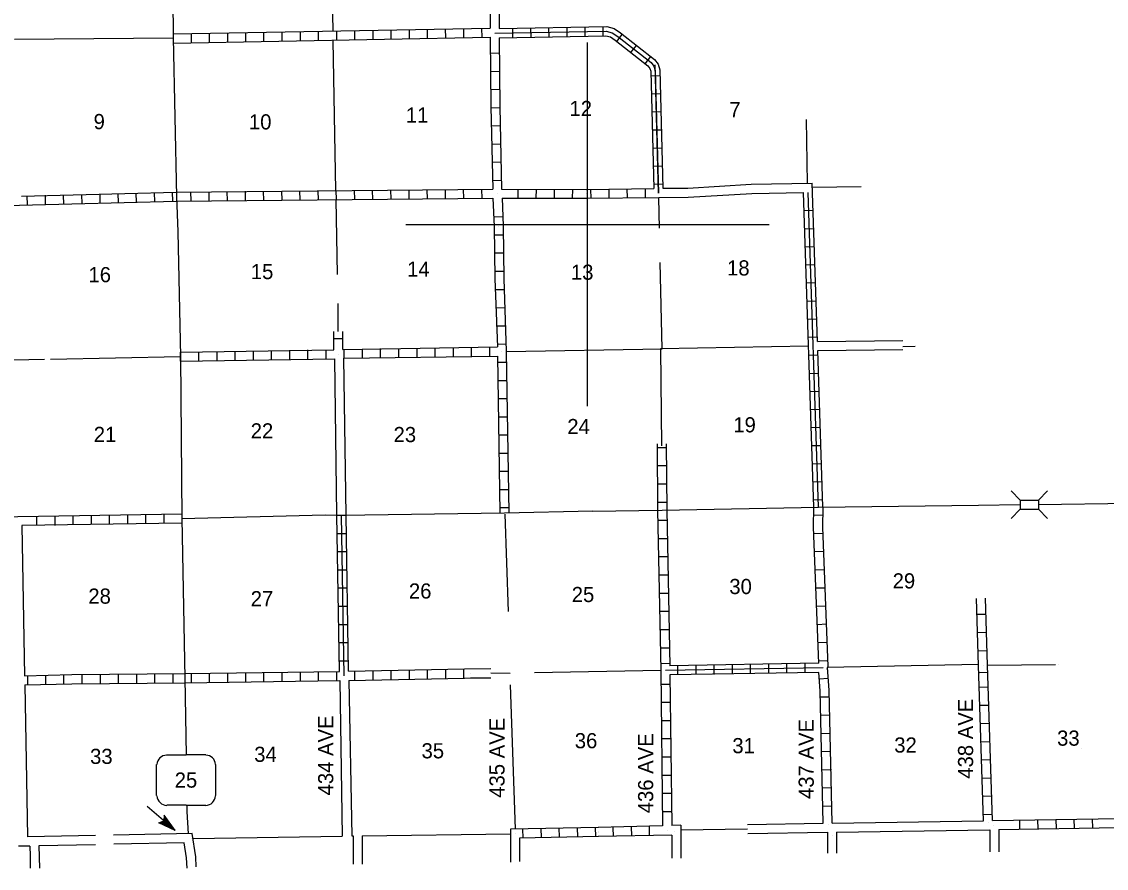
# Model space of a CAD drawing. Extents: x 1817418 to 2236108, y 15985408 to 16412015.
# Drawn here: x 2014650 to 2050448, y 16057292 to 16085211 of the extents above; entities that cross this region are included whole.
import ezdxf

# ---------------------------------------------------------------- set-up
doc = ezdxf.new("R2010")
doc.units = 0
for name, color, linetype in [('L1', 7, 'Continuous'), ('L11', 7, 'Continuous'), ('L13', 7, 'Continuous'), ('L14', 7, 'Continuous'), ('L18', 7, 'Continuous'), ('L28', 7, 'Continuous'), ('L3', 7, 'Continuous'), ('L30', 7, 'Continuous'), ('L4', 7, 'Continuous'), ('L52', 7, 'Continuous'), ('L8', 7, 'Continuous')]:
    doc.layers.add(name, color=color, linetype=linetype)

msp = doc.modelspace()

# ---------------------------------------------------------------- linework, layer by layer
at = {"layer": 'L1'}
for p, q in [((2033322, 16072529), (2033322, 16084525)), ((2027324, 16078526), (2039320, 16078527)), ((2033322, 16078527), (2033322, 16078527))]:
    msp.add_line(p, q, dxfattribs=at)
at = {"layer": 'L11'}
for p, q in [((2040915, 16074663), (2043728, 16074701)), ((2040925, 16074363), (2043728, 16074401)), ((2029266, 16063866), (2030136, 16063882)), ((2029263, 16063564), (2029462, 16063568)), ((2029462, 16063568), (2030139, 16063568)), ((2020280, 16058436), (2017679, 16058382)), ((2017082, 16058370), (2014837, 16058324)), ((2017088, 16058070), (2015217, 16058031)), ((2020016, 16058130), (2017686, 16058082)), ((2014922, 16058025), (2014547, 16058018))]:
    msp.add_line(p, q, dxfattribs=at)
for points in [[(2035814, 16079720), (2036632, 16079725), (2038728, 16079852), (2040743, 16079883)], [(2035682, 16079409), (2036648, 16079424), (2038744, 16079551), (2040453, 16079578)], [(2025054, 16068933), (2024980, 16074091)], [(2025355, 16068933), (2025281, 16074112)], [(2014658, 16068595), (2014737, 16063642)], [(2025148, 16063482), (2025230, 16058349)], [(2025449, 16063487), (2025542, 16058360)], [(2014758, 16063341), (2014837, 16058324)], [(2038608, 16058740), (2041104, 16058779)], [(2041405, 16058784), (2046395, 16058858)], [(2038613, 16058440), (2041247, 16058481)], [(2041548, 16058487), (2046601, 16058561)]]:
    msp.add_lwpolyline(points, dxfattribs=at)
at = {"layer": 'L13'}
for p, q in [((2024932, 16084900), (2024837, 16089879)), ((2025022, 16079646), (2024932, 16084593)), ((2040591, 16079880), (2040554, 16081984)), ((2042354, 16079770), (2040748, 16079741)), ((2025075, 16076879), (2025033, 16079345)), ((2035698, 16078400), (2035682, 16079408)), ((2035784, 16074424), (2035724, 16077275)), ((2025099, 16074994), (2025091, 16075918)), ((2040621, 16074506), (2035739, 16074423)), ((2043730, 16074501), (2044144, 16074507)), ((2019890, 16074160), (2015597, 16074075)), ((2035784, 16074411), (2030656, 16074329)), ((2035739, 16074423), (2035770, 16071226)), ((2015407, 16074070), (2009441, 16073954)), ((2030714, 16065759), (2030603, 16068975)), ((2035745, 16063811), (2031580, 16063737)), ((2046231, 16064017), (2041236, 16063917)), ((2046525, 16063993), (2048767, 16064018)), ((2030772, 16063716), (2030138, 16063722)), ((2030946, 16058584), (2030788, 16063341))]:
    msp.add_line(p, q, dxfattribs=at)
at = {"layer": 'L18'}
for p, q in [((2047604, 16069434), (2047303, 16069735)), ((2048206, 16069434), (2048507, 16069735)), ((2047604, 16069133), (2047303, 16068832)), ((2047604, 16069434), (2047604, 16069133)), ((2047604, 16069434), (2048206, 16069434)), ((2047604, 16069133), (2048206, 16069133)), ((2048206, 16069434), (2048206, 16069133)), ((2048206, 16069133), (2048507, 16068832))]:
    msp.add_line(p, q, dxfattribs=at)
at = {"layer": 'L28'}
for p, q in [((2019716, 16058542), (2018786, 16059328)), ((2019172, 16058795), (2019346, 16058853)), ((2019716, 16058542), (2019172, 16058795)), ((2019631, 16058594), (2019198, 16058795)), ((2019600, 16058621), (2019225, 16058795)), ((2019531, 16058679), (2019256, 16058811)), ((2019478, 16058716), (2019283, 16058827)), ((2019399, 16058779), (2019304, 16058837)), ((2019373, 16058800), (2019330, 16058837)), ((2019357, 16059043), (2019346, 16058853)), ((2019716, 16058542), (2019357, 16059043)), ((2019441, 16058795), (2019357, 16058869)), ((2019373, 16058837), (2019357, 16058869)), ((2019505, 16058726), (2019362, 16058895)), ((2019615, 16058626), (2019373, 16058969)), ((2019557, 16058684), (2019373, 16058927)), ((2019673, 16058584), (2019383, 16058985)), ((2019515, 16058700), (2019388, 16058811)), ((2019473, 16058758), (2019388, 16058811))]:
    msp.add_line(p, q, dxfattribs=at)
at = {"layer": 'L3'}
for p, q in [((2019621, 16089958), (2019647, 16084683)), ((2019647, 16084683), (2019763, 16079445)), ((2019763, 16079445), (2019805, 16078284)), ((2019805, 16078284), (2019895, 16074171)), ((2019895, 16074171), (2019937, 16068827)), ((2019937, 16068827), (2020038, 16063558)), ((2019441, 16061028), (2020075, 16061028)), ((2020729, 16061028), (2020075, 16061028)), ((2019103, 16059687), (2019103, 16060712)), ((2021057, 16059687), (2021057, 16060712)), ((2020075, 16059371), (2019441, 16059371)), ((2020075, 16059371), (2020729, 16059371))]:
    msp.add_line(p, q, dxfattribs=at)
for points in [[(2020038, 16063558), (2020075, 16061018)], [(2020096, 16059371), (2020096, 16059170), (2020143, 16058433)]]:
    msp.add_lwpolyline(points, dxfattribs=at)
for centre, start, end in [((2019445, 16060692), 92.2243, 176.0281), ((2020716, 16060692), 3.9741, 87.7779), ((2019445, 16059697), 183.3614, 268.9061), ((2020716, 16059697), 271.0961, 356.6408)]:
    msp.add_arc(centre, 332, start, end, dxfattribs=at)
at = {"layer": 'L4'}
for p, q in [((2014415, 16084636), (2019647, 16084683)), ((2035788, 16069102), (2040946, 16069202)), ((2040946, 16069202), (2046231, 16069271)), ((2046231, 16069271), (2047604, 16069286)), ((2048206, 16069292), (2051537, 16069334)), ((2025207, 16068933), (2030582, 16069017)), ((2030582, 16069017), (2033496, 16069075)), ((2033491, 16069070), (2035788, 16069102))]:
    msp.add_line(p, q, dxfattribs=at)
msp.add_lwpolyline([(2019937, 16068827), (2024663, 16068943), (2025207, 16068933)], dxfattribs=at)
at = {"layer": 'L52'}
for p, q in [((2030781, 16058580), (2030781, 16057491)), ((2036105, 16058389), (2036105, 16057628)), ((2036406, 16058711), (2036406, 16057628)), ((2041247, 16058481), (2041247, 16057787)), ((2041548, 16058487), (2041548, 16057787)), ((2046601, 16058561), (2046601, 16057829)), ((2046902, 16058576), (2046902, 16057829)), ((2025587, 16058361), (2025587, 16057433)), ((2025888, 16058365), (2025888, 16057433)), ((2031077, 16058284), (2031077, 16057512))]:
    msp.add_line(p, q, dxfattribs=at)
for points in [[(2020413, 16057343), (2020392, 16057670), (2020280, 16058436)], [(2025888, 16058365), (2030781, 16058431)], [(2036406, 16058555), (2038610, 16058590)], [(2015217, 16058031), (2015232, 16057298)], [(2020112, 16057301), (2020091, 16057633), (2020016, 16058130)], [(2020304, 16058271), (2025230, 16058349)], [(2025542, 16058360), (2025587, 16058361)], [(2014922, 16058025), (2014924, 16057706), (2014932, 16057292)]]:
    msp.add_lwpolyline(points, dxfattribs=at)
at = {"layer": 'L8'}
for p, q in [((2030054, 16089942), (2030112, 16085000)), ((2030355, 16089863), (2030413, 16084984)), ((2019647, 16084810), (2030112, 16085000)), ((2023248, 16084578), (2023248, 16084878)), ((2023850, 16084583), (2023850, 16084884)), ((2024446, 16084604), (2024446, 16084900)), ((2025048, 16084609), (2025048, 16084910)), ((2025645, 16084620), (2025645, 16084921)), ((2026247, 16084636), (2026247, 16084937)), ((2026849, 16084641), (2026849, 16084942)), ((2027445, 16084651), (2027445, 16084952)), ((2028047, 16084662), (2028047, 16084958)), ((2028649, 16084678), (2028639, 16084979)), ((2029246, 16084683), (2029241, 16084984)), ((2029848, 16084694), (2029837, 16084995)), ((2030265, 16084831), (2033945, 16084898)), ((2030413, 16084984), (2033963, 16085048)), ((2030865, 16084693), (2030859, 16084991)), ((2031461, 16084704), (2031456, 16085002)), ((2032058, 16084714), (2032052, 16085013)), ((2032654, 16084725), (2032649, 16085023)), ((2033251, 16084736), (2033245, 16085034)), ((2033847, 16084747), (2033842, 16085045)), ((2019647, 16084509), (2030111, 16084704)), ((2019647, 16084683), (2019647, 16084683)), ((2020249, 16084519), (2020249, 16084820)), ((2020846, 16084535), (2020846, 16084836)), ((2021448, 16084546), (2021448, 16084842)), ((2022049, 16084551), (2022049, 16084852)), ((2022646, 16084567), (2022646, 16084868)), ((2030413, 16084684), (2033927, 16084747)), ((2034289, 16084560), (2034473, 16084795)), ((2030122, 16084176), (2030423, 16084187)), ((2034759, 16084193), (2034943, 16084428)), ((2035229, 16083826), (2035413, 16084061)), ((2030122, 16083574), (2030423, 16083585)), ((2035411, 16083576), (2035514, 16079709)), ((2035671, 16079561), (2035555, 16083785)), ((2035560, 16083599), (2035668, 16079561)), ((2035709, 16083623), (2035814, 16079720)), ((2035415, 16083431), (2035713, 16083439)), ((2030133, 16082978), (2030429, 16082983)), ((2035431, 16082835), (2035729, 16082843)), ((2030133, 16082376), (2030429, 16082386)), ((2035447, 16082238), (2035745, 16082246)), ((2030149, 16081779), (2030450, 16081784)), ((2035463, 16081642), (2035761, 16081650)), ((2030154, 16081177), (2030455, 16081188)), ((2035479, 16081046), (2035777, 16081054)), ((2030170, 16080575), (2030471, 16080586)), ((2035495, 16080449), (2035793, 16080457)), ((2030191, 16079979), (2030487, 16079984)), ((2040915, 16074663), (2040743, 16079883)), ((2016622, 16079509), (2016632, 16079208)), ((2017224, 16079524), (2017229, 16079229)), ((2017820, 16079546), (2017831, 16079245)), ((2018422, 16079561), (2018433, 16079260)), ((2019024, 16079577), (2019029, 16079276)), ((2019621, 16079593), (2019631, 16079292)), ((2019763, 16079593), (2030196, 16079693)), ((2020223, 16079604), (2020233, 16079303)), ((2020824, 16079604), (2020830, 16079303)), ((2021421, 16079609), (2021432, 16079308)), ((2022023, 16079620), (2022028, 16079319)), ((2022620, 16079620), (2022630, 16079319)), ((2023222, 16079625), (2023232, 16079329)), ((2023823, 16079635), (2023829, 16079334)), ((2024420, 16079635), (2024431, 16079334)), ((2025022, 16079646), (2025033, 16079345)), ((2025624, 16079651), (2025629, 16079350)), ((2026220, 16079651), (2026231, 16079350)), ((2026822, 16079662), (2026833, 16079361)), ((2027424, 16079667), (2027430, 16079366)), ((2028021, 16079667), (2028031, 16079366)), ((2028623, 16079678), (2028628, 16079377)), ((2029219, 16079683), (2029230, 16079387)), ((2029821, 16079683), (2029832, 16079387)), ((2030349, 16079546), (2030349, 16079546)), ((2030487, 16079693), (2033295, 16079683)), ((2031030, 16079693), (2031020, 16079392)), ((2031632, 16079693), (2031622, 16079392)), ((2032229, 16079683), (2032224, 16079387)), ((2032831, 16079683), (2032820, 16079387)), ((2033295, 16079683), (2035514, 16079709)), ((2033295, 16079535), (2033295, 16079535)), ((2033422, 16079683), (2033433, 16079387)), ((2034024, 16079693), (2034029, 16079392)), ((2034621, 16079704), (2034631, 16079403)), ((2035223, 16079704), (2035228, 16079403)), ((2035511, 16079853), (2035809, 16079861)), ((2040796, 16069197), (2040453, 16079578)), ((2040946, 16069202), (2040603, 16079583)), ((2014821, 16079466), (2014832, 16079171)), ((2015423, 16079488), (2015428, 16079187)), ((2016020, 16079493), (2016030, 16079192)), ((2019763, 16079445), (2019763, 16079445)), ((2019763, 16079292), (2030196, 16079392)), ((2030196, 16079392), (2030249, 16078458)), ((2030508, 16079392), (2030545, 16078479)), ((2030508, 16079392), (2033295, 16079387)), ((2033295, 16079387), (2035682, 16079409)), ((2040473, 16078981), (2040772, 16078991)), ((2030228, 16078775), (2030529, 16078785)), ((2030397, 16078468), (2030397, 16078468)), ((2019805, 16078284), (2019805, 16078284)), ((2030249, 16078183), (2030545, 16078183)), ((2040493, 16078385), (2040791, 16078395)), ((2040513, 16077789), (2040811, 16077799)), ((2030254, 16077587), (2030555, 16077587)), ((2040533, 16077192), (2040831, 16077202)), ((2030265, 16076985), (2030566, 16076985)), ((2030270, 16076378), (2030571, 16076383)), ((2040552, 16076596), (2040850, 16076606)), ((2040572, 16076000), (2040870, 16076010)), ((2030297, 16075776), (2030597, 16075786)), ((2040592, 16075404), (2040890, 16075413)), ((2024953, 16074392), (2024953, 16074995)), ((2025254, 16074403), (2025254, 16074993)), ((2030312, 16075179), (2030613, 16075184)), ((2024953, 16074767), (2025254, 16074767)), ((2030339, 16074577), (2030640, 16074588)), ((2040611, 16074807), (2040910, 16074817)), ((2019895, 16074318), (2024953, 16074392)), ((2019895, 16074017), (2019895, 16074318)), ((2019895, 16074171), (2019895, 16074171)), ((2020497, 16074028), (2020497, 16074329)), ((2021099, 16074033), (2021099, 16074334)), ((2021696, 16074044), (2021696, 16074345)), ((2022298, 16074060), (2022298, 16074361)), ((2022899, 16074070), (2022899, 16074366)), ((2023496, 16074075), (2023496, 16074376)), ((2024098, 16074086), (2024098, 16074387)), ((2024695, 16074091), (2024695, 16074392)), ((2025112, 16074250), (2025112, 16074250)), ((2025254, 16074403), (2030349, 16074487)), ((2025281, 16074112), (2030355, 16074186)), ((2025297, 16074102), (2025297, 16074403)), ((2025898, 16074112), (2025898, 16074408)), ((2026495, 16074128), (2026495, 16074429)), ((2027097, 16074134), (2027097, 16074435)), ((2027699, 16074144), (2027699, 16074445)), ((2028295, 16074149), (2028295, 16074450)), ((2028897, 16074160), (2028897, 16074461)), ((2029499, 16074171), (2029499, 16074466)), ((2030096, 16074176), (2030096, 16074477)), ((2030355, 16074186), (2030429, 16069017)), ((2030497, 16074334), (2030497, 16074334)), ((2030645, 16074334), (2030729, 16069017)), ((2040631, 16074211), (2040929, 16074221)), ((2041096, 16069207), (2040925, 16074363)), ((2019895, 16074017), (2024980, 16074091)), ((2030355, 16073986), (2030656, 16073986)), ((2035756, 16073569), (2035756, 16073569)), ((2040651, 16073615), (2040949, 16073625)), ((2030365, 16073384), (2030666, 16073384)), ((2030370, 16072787), (2030671, 16072787)), ((2040671, 16073019), (2040969, 16073028)), ((2040690, 16072422), (2040988, 16072432)), ((2030381, 16072185), (2030682, 16072185)), ((2040710, 16071826), (2041008, 16071836)), ((2030386, 16071583), (2030687, 16071583)), ((2035624, 16071288), (2035640, 16069102)), ((2035920, 16071288), (2035941, 16069102)), ((2030397, 16070987), (2030698, 16070987)), ((2035624, 16071166), (2035920, 16071166)), ((2040730, 16071230), (2041028, 16071240)), ((2035629, 16070570), (2035930, 16070570)), ((2040749, 16070633), (2041048, 16070643)), ((2030407, 16070385), (2030703, 16070385)), ((2035629, 16069968), (2035930, 16069968)), ((2040769, 16070037), (2041067, 16070047)), ((2030423, 16069783), (2030724, 16069783)), ((2030429, 16069186), (2030729, 16069186)), ((2035640, 16069371), (2035941, 16069371)), ((2040789, 16069441), (2041087, 16069451)), ((2040946, 16069202), (2040946, 16069202)), ((2019937, 16068975), (2009531, 16068801)), ((2015138, 16068896), (2015138, 16068595)), ((2015740, 16068901), (2015740, 16068600)), ((2016337, 16068912), (2016337, 16068616)), ((2016939, 16068927), (2016939, 16068626)), ((2017540, 16068933), (2017540, 16068637)), ((2018137, 16068943), (2018137, 16068642)), ((2018739, 16068954), (2018739, 16068658)), ((2019341, 16068970), (2019341, 16068669)), ((2019937, 16068975), (2019937, 16068679)), ((2019937, 16068827), (2019937, 16068827)), ((2025054, 16068933), (2025355, 16068933)), ((2025138, 16063785), (2025054, 16068933)), ((2025207, 16068933), (2025207, 16068933)), ((2025297, 16063637), (2025207, 16068933)), ((2025439, 16063795), (2025355, 16068933)), ((2030582, 16069017), (2030582, 16069017)), ((2035640, 16069102), (2035745, 16063811)), ((2035645, 16068769), (2035946, 16068769)), ((2035788, 16069102), (2035788, 16069102)), ((2035941, 16069102), (2036041, 16063969)), ((2040798, 16068943), (2041099, 16068933)), ((2019937, 16068679), (2014658, 16068595)), ((2025064, 16068336), (2025365, 16068336)), ((2035656, 16068167), (2035957, 16068167)), ((2040798, 16068336), (2041099, 16068341)), ((2025075, 16067734), (2025370, 16067734)), ((2040819, 16067734), (2041120, 16067745)), ((2035671, 16067570), (2035972, 16067570)), ((2025091, 16067138), (2025386, 16067138)), ((2040840, 16067137), (2041136, 16067143)), ((2035682, 16066969), (2035978, 16066969)), ((2025096, 16066536), (2025397, 16066536)), ((2035698, 16066367), (2035999, 16066367)), ((2040862, 16066536), (2041162, 16066541)), ((2025106, 16065934), (2025407, 16065934)), ((2040888, 16065934), (2041189, 16065949)), ((2046231, 16063985), (2046167, 16066191)), ((2046527, 16063993), (2046465, 16066200)), ((2035703, 16065770), (2036004, 16065770)), ((2046178, 16065670), (2046479, 16065675)), ((2025112, 16065337), (2025413, 16065337)), ((2040914, 16065337), (2041215, 16065353)), ((2035724, 16065168), (2036020, 16065168)), ((2046194, 16065068), (2046495, 16065078)), ((2025133, 16064735), (2025429, 16064735)), ((2035730, 16064566), (2036030, 16064566)), ((2040930, 16064735), (2041231, 16064751)), ((2046215, 16064466), (2046511, 16064476)), ((2025138, 16064133), (2025439, 16064133)), ((2040957, 16064133), (2041258, 16064149)), ((2020038, 16063711), (2025138, 16063785)), ((2023850, 16063468), (2023850, 16063769)), ((2024446, 16063478), (2024446, 16063774)), ((2025048, 16063484), (2025048, 16063785)), ((2025439, 16063795), (2029266, 16063866)), ((2025645, 16063494), (2025645, 16063795)), ((2026247, 16063500), (2026247, 16063800)), ((2026849, 16063521), (2026849, 16063816)), ((2027445, 16063526), (2027445, 16063827)), ((2028047, 16063542), (2028047, 16063843)), ((2028649, 16063552), (2028649, 16063853)), ((2029246, 16063558), (2029241, 16063859)), ((2035740, 16064043), (2036041, 16064054)), ((2035745, 16063811), (2035803, 16058695)), ((2041099, 16063901), (2035898, 16063811)), ((2035898, 16063811), (2035898, 16063811)), ((2040962, 16064054), (2036041, 16063969)), ((2036294, 16063969), (2036294, 16063668)), ((2036896, 16063975), (2036896, 16063679)), ((2037498, 16063985), (2037498, 16063684)), ((2038095, 16064001), (2038095, 16063700)), ((2038697, 16064012), (2038697, 16063711)), ((2039299, 16064017), (2039299, 16063716)), ((2039895, 16064028), (2039895, 16063727)), ((2040497, 16064043), (2040497, 16063742)), ((2046395, 16058858), (2046231, 16063985)), ((2046258, 16063753), (2046553, 16063758)), ((2046379, 16063996), (2046379, 16063996)), ((2046696, 16058869), (2046525, 16063993)), ((2048866, 16064017), (2048866, 16064017)), ((2014848, 16063341), (2014848, 16063642)), ((2015450, 16063362), (2015450, 16063658)), ((2016046, 16063368), (2016046, 16063669)), ((2016648, 16063378), (2016648, 16063679)), ((2017250, 16063383), (2017250, 16063684)), ((2017847, 16063394), (2017847, 16063695)), ((2018449, 16063394), (2018449, 16063695)), ((2019045, 16063399), (2019045, 16063700)), ((2019647, 16063410), (2019647, 16063711)), ((2020038, 16063558), (2020038, 16063558)), ((2020038, 16063410), (2025148, 16063482)), ((2020249, 16063410), (2020249, 16063711)), ((2020846, 16063420), (2020846, 16063716)), ((2021448, 16063426), (2021448, 16063727)), ((2022049, 16063436), (2022049, 16063737)), ((2022646, 16063441), (2022646, 16063742)), ((2023248, 16063452), (2023248, 16063753)), ((2025297, 16063637), (2025297, 16063637)), ((2025449, 16063487), (2029263, 16063564)), ((2029462, 16063716), (2029462, 16063716)), ((2040957, 16063753), (2036046, 16063668)), ((2036046, 16063668), (2036104, 16058703)), ((2040972, 16063536), (2041273, 16063558)), ((2035756, 16063368), (2036057, 16063368)), ((2046258, 16063267), (2046553, 16063278)), ((2035761, 16062771), (2036062, 16062771)), ((2041015, 16062945), (2041316, 16062950)), ((2041020, 16062343), (2041321, 16062354)), ((2046273, 16062671), (2046569, 16062676)), ((2035761, 16062169), (2036062, 16062169)), ((2046289, 16062069), (2046590, 16062079)), ((2041041, 16061741), (2041337, 16061752)), ((2035772, 16061567), (2036073, 16061567)), ((2046316, 16061467), (2046611, 16061477)), ((2035782, 16060970), (2036078, 16060970)), ((2041057, 16061145), (2041353, 16061150)), ((2049631, 16061229), (2049631, 16061229)), ((2041073, 16060543), (2041374, 16060553)), ((2046331, 16060870), (2046632, 16060875)), ((2035788, 16060368), (2036089, 16060368)), ((2046347, 16060268), (2046648, 16060279)), ((2041078, 16059941), (2041379, 16059951)), ((2035798, 16059767), (2036099, 16059767)), ((2046374, 16059666), (2046669, 16059677)), ((2035803, 16059170), (2036104, 16059170)), ((2041099, 16059344), (2041395, 16059349)), ((2046390, 16059070), (2046690, 16059075)), ((2046548, 16058800), (2046548, 16058800)), ((2047578, 16058882), (2047588, 16058586)), ((2048178, 16058891), (2048188, 16058595)), ((2048778, 16058900), (2048788, 16058604)), ((2049378, 16058911), (2049388, 16058610)), ((2049980, 16058916), (2049990, 16058621)), ((2030729, 16058420), (2030729, 16058420)), ((2033686, 16058642), (2030781, 16058580)), ((2030957, 16058436), (2030957, 16058436)), ((2031180, 16058589), (2031191, 16058287)), ((2031780, 16058600), (2031791, 16058304)), ((2032382, 16058621), (2032387, 16058320)), ((2032979, 16058626), (2032989, 16058325)), ((2033581, 16058642), (2033591, 16058341)), ((2035803, 16058695), (2033681, 16058637)), ((2033681, 16058483), (2033681, 16058483)), ((2036105, 16058389), (2033681, 16058336)), ((2033686, 16058494), (2033686, 16058494)), ((2034161, 16058642), (2034172, 16058341)), ((2034763, 16058658), (2034774, 16058362)), ((2035365, 16058679), (2035365, 16058378)), ((2035962, 16058542), (2035962, 16058542)), ((2036406, 16058711), (2036104, 16058703)), ((2036205, 16058520), (2036205, 16058520)), ((2041263, 16058726), (2041263, 16058726)), ((2046712, 16058716), (2046712, 16058716)), ((2020238, 16058267), (2020238, 16058267)), ((2033686, 16058341), (2031077, 16058284)), ((2041405, 16058383), (2041405, 16058383))]:
    msp.add_line(p, q, dxfattribs=at)
for points in [[(2033945, 16084898), (2034143, 16084846), (2034322, 16084724), (2035424, 16083863), (2035518, 16083741), (2035560, 16083599)], [(2033963, 16085048), (2034206, 16084985), (2034411, 16084845), (2035531, 16083970), (2035654, 16083810), (2035709, 16083623)], [(2030111, 16084704), (2030133, 16082402), (2030196, 16079693)], [(2030413, 16084684), (2030429, 16082402), (2030487, 16079693)], [(2033927, 16084747), (2034080, 16084708), (2034234, 16084602), (2035317, 16083757), (2035382, 16083671), (2035411, 16083576)], [(2014642, 16079461), (2019763, 16079593)], [(2009357, 16079086), (2014578, 16079160), (2019763, 16079292)], [(2030249, 16078468), (2030265, 16076737), (2030349, 16074487)], [(2030545, 16078468), (2030566, 16076737), (2030645, 16074345)], [(2040962, 16064054), (2040788, 16068537), (2040798, 16069202)], [(2041236, 16063859), (2041263, 16063943), (2041089, 16068537), (2041099, 16069191)], [(2041405, 16058784), (2041305, 16063162), (2041247, 16063911)], [(2014737, 16063642), (2016300, 16063679), (2020038, 16063711)], [(2014758, 16063341), (2016300, 16063378), (2020038, 16063410)], [(2041104, 16058779), (2041004, 16063146), (2040957, 16063753)], [(2046696, 16058869), (2050871, 16058931)], [(2046902, 16058576), (2050875, 16058635)]]:
    msp.add_lwpolyline(points, dxfattribs=at)

# ---------------------------------------------------------------- texts
at = {"layer": 'L14'}
for s, p in [('11', (2027329, 16081885)), ('12', (2032731, 16082101)), ('7', (2038005, 16082059)), ('9', (2017023, 16081668)), ('10', (2022150, 16081658)), ('16', (2016854, 16076620)), ('15', (2022213, 16076721)), ('14', (2027371, 16076800)), ('13', (2032778, 16076700)), ('18', (2037931, 16076842)), ('24', (2032657, 16071610)), ('19', (2038137, 16071668)), ('21', (2017028, 16071351)), ('22', (2022208, 16071467)), ('23', (2026923, 16071346)), ('29', (2043396, 16066520)), ('26', (2027430, 16066187)), ('30', (2038005, 16066335)), ('28', (2016849, 16066018)), ('27', (2022208, 16065934)), ('25', (2032804, 16066071)), ('36', (2032905, 16061250)), ('32', (2043449, 16061108)), ('33', (2048824, 16061335)), ('34', (2022324, 16060801)), ('35', (2027847, 16060918)), ('31', (2038105, 16061087)), ('33', (2016907, 16060733))]:
    msp.add_text(s, height=500, rotation=360, dxfattribs=at).set_placement(p)
at = {"layer": 'L3'}
msp.add_text('25', height=500, rotation=360, dxfattribs=at).set_placement((2019700, 16059951))
at = {"layer": 'L30'}
for s, p in [('438 AVE', (2046053, 16060245)), ('434 AVE', (2024934, 16059695)), ('435 AVE', (2030587, 16059617)), ('437 AVE', (2040793, 16059577)), ('436 AVE', (2035493, 16059106))]:
    msp.add_text(s, height=500, rotation=90, dxfattribs=at).set_placement(p)

doc.saveas('drawing.dxf')
